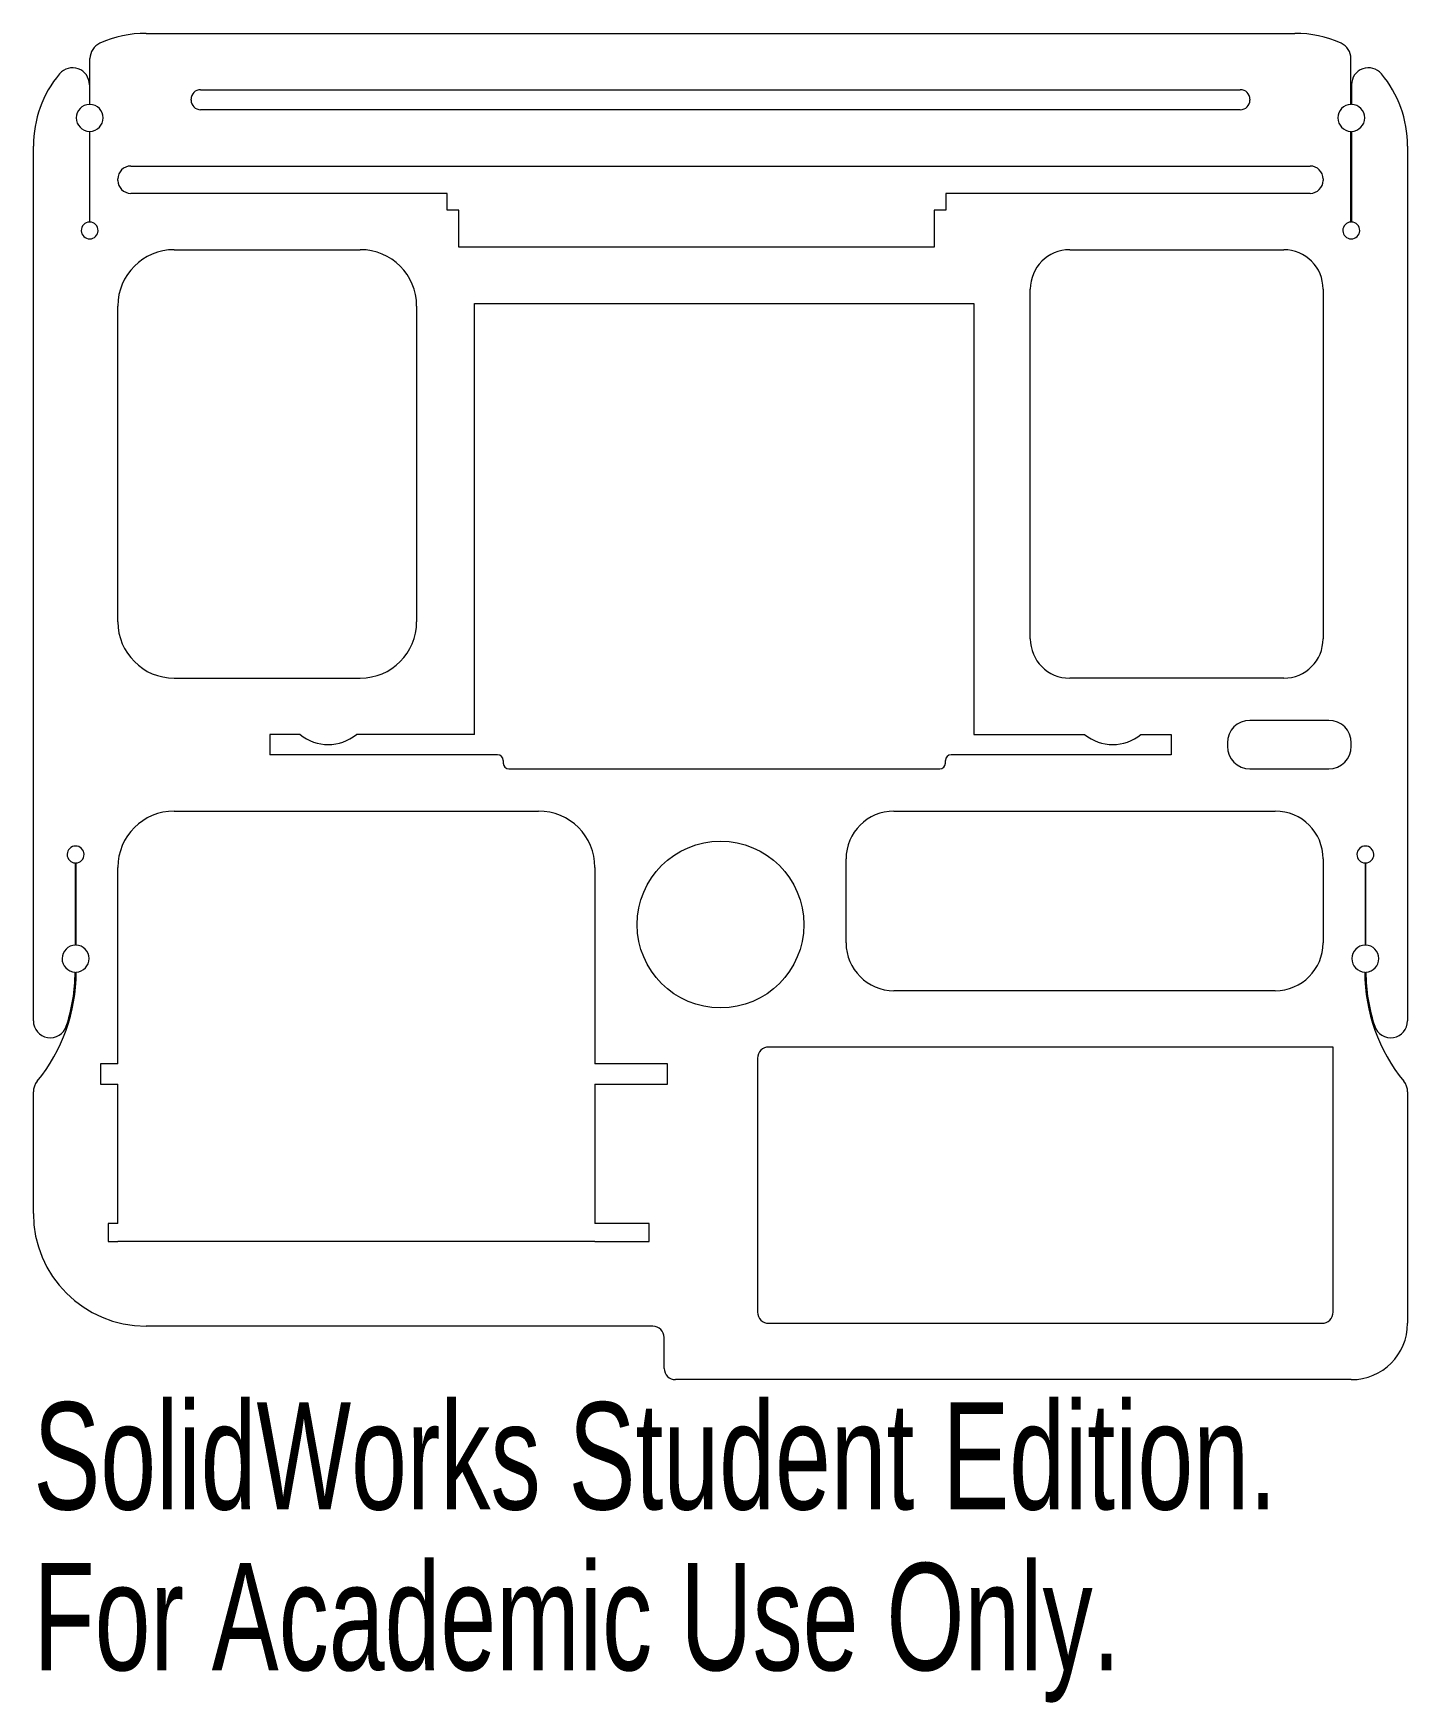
# Model space of a CAD drawing. Header units: inches. Extents: x -2.88 to -0.44, y -0.55 to 2.42.
import ezdxf

# ---------------------------------------------------------------- set-up
doc = ezdxf.new("R2010")
doc.units = ezdxf.units.IN
doc.header["$MEASUREMENT"] = 0
doc.styles.add('SLDTEXTSTYLE0', font='TXT', dxfattribs={"width": 0.7})

msp = doc.modelspace()

# ---------------------------------------------------------------- linework, layer by layer
at = {"color": 7, "linetype": 'Continuous', "lineweight": 15}
for p, q in [((-2.6801, 2.4176), (-0.6401, 2.4176)), ((-2.7796, 2.2916), (-2.7796, 2.3727)), ((-0.5406, 2.2916), (-0.5406, 2.3727)), ((-2.7806, 2.3265), (-2.7806, 2.2916)), ((-2.5831, 2.3176), (-0.7371, 2.3176)), ((-0.5396, 2.3265), (-0.5396, 2.2916)), ((-2.6001, 2.2991), (-2.6001, 2.3006)), ((-0.7371, 2.2821), (-2.5831, 2.2821)), ((-0.7201, 2.3006), (-0.7201, 2.2991)), ((-2.7806, 2.2436), (-2.7806, 2.0826)), ((-2.7796, 2.0826), (-2.7796, 2.2436)), ((-0.5406, 2.0826), (-0.5406, 2.2436)), ((-0.5396, 2.2436), (-0.5396, 2.0826)), ((-2.8801, 0.6647), (-2.8801, 2.2176)), ((-0.4401, 2.2176), (-0.4401, 0.6647)), ((-2.7071, 2.1821), (-0.6131, 2.1821)), ((-2.7301, 2.1566), (-2.7301, 2.1591)), ((-2.1451, 2.1336), (-2.7071, 2.1336)), ((-2.1451, 2.1036), (-2.1451, 2.1336)), ((-1.2601, 2.1336), (-1.2601, 2.1036)), ((-0.6131, 2.1336), (-1.2601, 2.1336)), ((-0.5901, 2.1591), (-0.5901, 2.1566)), ((-2.1246, 2.1036), (-2.1451, 2.1036)), ((-2.1246, 2.0381), (-2.1246, 2.1036)), ((-1.2806, 2.1036), (-1.2806, 2.0381)), ((-1.2601, 2.1036), (-1.2806, 2.1036)), ((-2.6301, 2.0336), (-2.2996, 2.0336)), ((-1.2806, 2.0381), (-2.1246, 2.0381)), ((-1.0401, 2.0336), (-0.6601, 2.0336)), ((-1.1101, 1.343), (-1.1101, 1.9636)), ((-0.5901, 1.9636), (-0.5901, 1.343)), ((-2.7301, 1.373), (-2.7301, 1.9336)), ((-2.1996, 1.9336), (-2.1996, 1.373)), ((-2.0966, 1.9381), (-1.2101, 1.9381)), ((-2.0966, 1.173), (-2.0966, 1.9381)), ((-1.2101, 1.9381), (-1.2101, 1.173)), ((-2.6301, 1.273), (-2.2996, 1.273)), ((-0.6601, 1.273), (-1.0401, 1.273)), ((-0.5801, 1.198), (-0.7201, 1.198)), ((-2.4601, 1.173), (-2.4601, 1.137)), ((-2.4066, 1.173), (-2.4601, 1.173)), ((-2.0966, 1.173), (-2.3066, 1.173)), ((-1.2101, 1.173), (-1.0136, 1.173)), ((-0.9136, 1.173), (-0.8601, 1.173)), ((-0.8601, 1.173), (-0.8601, 1.137)), ((-0.7601, 1.158), (-0.7601, 1.152)), ((-0.5401, 1.152), (-0.5401, 1.158)), ((-2.0558, 1.137), (-2.4601, 1.137)), ((-2.0458, 1.127), (-2.0458, 1.122)), ((-1.2608, 1.122), (-1.2608, 1.127)), ((-0.8601, 1.137), (-1.2508, 1.137)), ((-2.0358, 1.112), (-1.2708, 1.112)), ((-0.7201, 1.112), (-0.5801, 1.112)), ((-2.6301, 1.037), (-1.9831, 1.037)), ((-1.3521, 1.037), (-0.6751, 1.037)), ((-1.4371, 0.8032), (-1.4371, 0.952)), ((-0.5901, 0.952), (-0.5901, 0.8032)), ((-2.8056, 0.945), (-2.8056, 0.799)), ((-2.8046, 0.945), (-2.8046, 0.799)), ((-2.7301, 0.5882), (-2.7301, 0.937)), ((-1.8831, 0.937), (-1.8831, 0.5882)), ((-0.5156, 0.945), (-0.5156, 0.799)), ((-0.5146, 0.945), (-0.5146, 0.799)), ((-0.6751, 0.7182), (-1.3521, 0.7182)), ((-1.5942, 0.5982), (-1.5942, 0.1477)), ((-0.5722, 0.6182), (-1.5742, 0.6182)), ((-0.5722, 0.1477), (-0.5722, 0.6182)), ((-2.7301, 0.5882), (-2.7612, 0.5882)), ((-2.7612, 0.5882), (-2.7612, 0.5522)), ((-1.7542, 0.5882), (-1.8831, 0.5882)), ((-1.7542, 0.5522), (-1.7542, 0.5882)), ((-2.8801, 0.3227), (-2.8801, 0.5385)), ((-2.7612, 0.5522), (-2.7301, 0.5522)), ((-2.7301, 0.3048), (-2.7301, 0.5522)), ((-1.8831, 0.5522), (-1.8831, 0.3048)), ((-1.8831, 0.5522), (-1.7542, 0.5522)), ((-0.4401, 0.5385), (-0.4401, 0.1277)), ((-2.7301, 0.3048), (-2.747, 0.3048)), ((-2.747, 0.3048), (-2.747, 0.2728)), ((-1.787, 0.3048), (-1.8831, 0.3048)), ((-1.787, 0.2728), (-1.787, 0.3048)), ((-2.747, 0.2728), (-2.7301, 0.2728)), ((-2.7301, 0.2727), (-2.7301, 0.2728)), ((-1.8831, 0.2727), (-2.7301, 0.2727)), ((-1.8831, 0.2728), (-1.8831, 0.2727)), ((-1.8831, 0.2728), (-1.787, 0.2728)), ((-1.7801, 0.1227), (-2.6801, 0.1227)), ((-1.5742, 0.1277), (-0.5922, 0.1277)), ((-1.7601, 0.0477), (-1.7601, 0.1027)), ((-0.5401, 0.0277), (-1.7401, 0.0277))]:
    msp.add_line(p, q, dxfattribs=at)
msp.add_circle((-1.6601, 0.8356), 0.148, dxfattribs=at)
for centre, radius, start, end in [((-2.6801, 2.2176), 0.2, 90, 114.131), ((-0.6401, 2.2176), 0.2, 65.869, 90), ((-2.7496, 2.3727), 0.03, 114.131, 180), ((-0.5706, 2.3727), 0.03, 0, 65.869), ((-2.6801, 2.2176), 0.2, 140.1431, 180), ((-2.8106, 2.3265), 0.03, 0, 140.1431), ((-0.5096, 2.3265), 0.03, 39.8569, 180), ((-0.6401, 2.2176), 0.2, 0, 39.8569), ((-2.5831, 2.3006), 0.017, 90, 180), ((-0.7371, 2.3006), 0.017, 360, 90), ((-2.7801, 2.2676), 0.024, 91.1937, 268.8063), ((-2.7801, 2.2676), 0.024, 271.1937, 88.8063), ((-2.5831, 2.2991), 0.017, 180, 270), ((-0.7371, 2.2991), 0.017, 270, 0), ((-0.5401, 2.2676), 0.024, 91.1937, 268.8063), ((-0.5401, 2.2676), 0.024, 271.1937, 88.8063), ((-2.7071, 2.1591), 0.023, 90, 180), ((-0.6131, 2.1591), 0.023, 0, 90), ((-2.7071, 2.1566), 0.023, 180, 270), ((-0.6131, 2.1566), 0.023, 270, 0), ((-2.7801, 2.0676), 0.015, 91.9102, 88.0898), ((-0.5401, 2.0676), 0.015, 91.9102, 88.0898), ((-2.6301, 1.9336), 0.1, 90, 180), ((-2.2996, 1.9336), 0.1, 0, 90), ((-1.0401, 1.9636), 0.07, 90, 180), ((-0.6601, 1.9636), 0.07, 0, 90), ((-2.6301, 1.373), 0.1, 180, 270), ((-2.2996, 1.373), 0.1, 270, 0), ((-1.0401, 1.343), 0.07, 180, 270), ((-0.6601, 1.343), 0.07, 270, 0), ((-0.7201, 1.158), 0.04, 90, 180), ((-0.5801, 1.158), 0.04, 0, 90), ((-2.3566, 1.2334), 0.0784, 230.4022, 309.5978), ((-0.9636, 1.2334), 0.0784, 230.4022, 309.5978), ((-2.0558, 1.127), 0.01, 0, 90), ((-1.2508, 1.127), 0.01, 90, 180), ((-0.7201, 1.152), 0.04, 180, 270), ((-0.5801, 1.152), 0.04, 270, 0), ((-2.0358, 1.122), 0.01, 180, 270), ((-1.2708, 1.122), 0.01, 270, 360), ((-2.6301, 0.937), 0.1, 90, 180), ((-1.9831, 0.937), 0.1, 0, 90), ((-1.3521, 0.952), 0.085, 90, 180), ((-0.6751, 0.952), 0.085, 0, 90), ((-2.8051, 0.96), 0.015, 271.9102, 268.0898), ((-0.5151, 0.96), 0.015, 271.9102, 268.0898), ((-1.3521, 0.8032), 0.085, 180, 270), ((-0.6751, 0.8032), 0.085, 270, 0), ((-2.8051, 0.775), 0.024, 91.1937, 267.612), ((-2.8051, 0.775), 0.024, 272.388, 88.8063), ((-0.5151, 0.775), 0.024, 91.1937, 267.612), ((-0.5151, 0.775), 0.024, 272.388, 88.8063), ((-3.1093, 0.751), 0.3052, 320.6464, 0.0039), ((-3.1093, 0.751), 0.3032, 341.577, 0.0039), ((-0.2109, 0.751), 0.3052, 179.9961, 219.3536), ((-0.2109, 0.751), 0.3032, 179.9961, 198.423), ((-2.8501, 0.6647), 0.03, 180, 341.577), ((-0.4701, 0.6647), 0.03, 198.423, 0), ((-1.5742, 0.5982), 0.02, 90, 180), ((-2.8501, 0.5385), 0.03, 140.6464, 180), ((-0.4701, 0.5385), 0.03, 0, 39.3536), ((-2.6801, 0.3227), 0.2, 180, 270), ((-1.7801, 0.1027), 0.02, 0, 90), ((-1.5742, 0.1477), 0.02, 180, 270), ((-0.5922, 0.1477), 0.02, 270, 0), ((-0.5401, 0.1277), 0.1, 270, 0), ((-1.7401, 0.0477), 0.02, 180, 270)]:
    msp.add_arc(centre, radius, start, end, dxfattribs=at)

# ---------------------------------------------------------------- texts
at = {"color": 7, "linetype": 'Continuous', "char_height": 0.1903, "attachment_point": 1, "style": 'SLDTEXTSTYLE0'}
for s, insert in [('SolidWorks Student Edition.', (-2.8801, -0.0125)), ('For Academic Use Only.', (-2.8801, -0.2979))]:
    msp.add_mtext(s, dxfattribs=dict(at, insert=insert))

doc.saveas('drawing.dxf')
